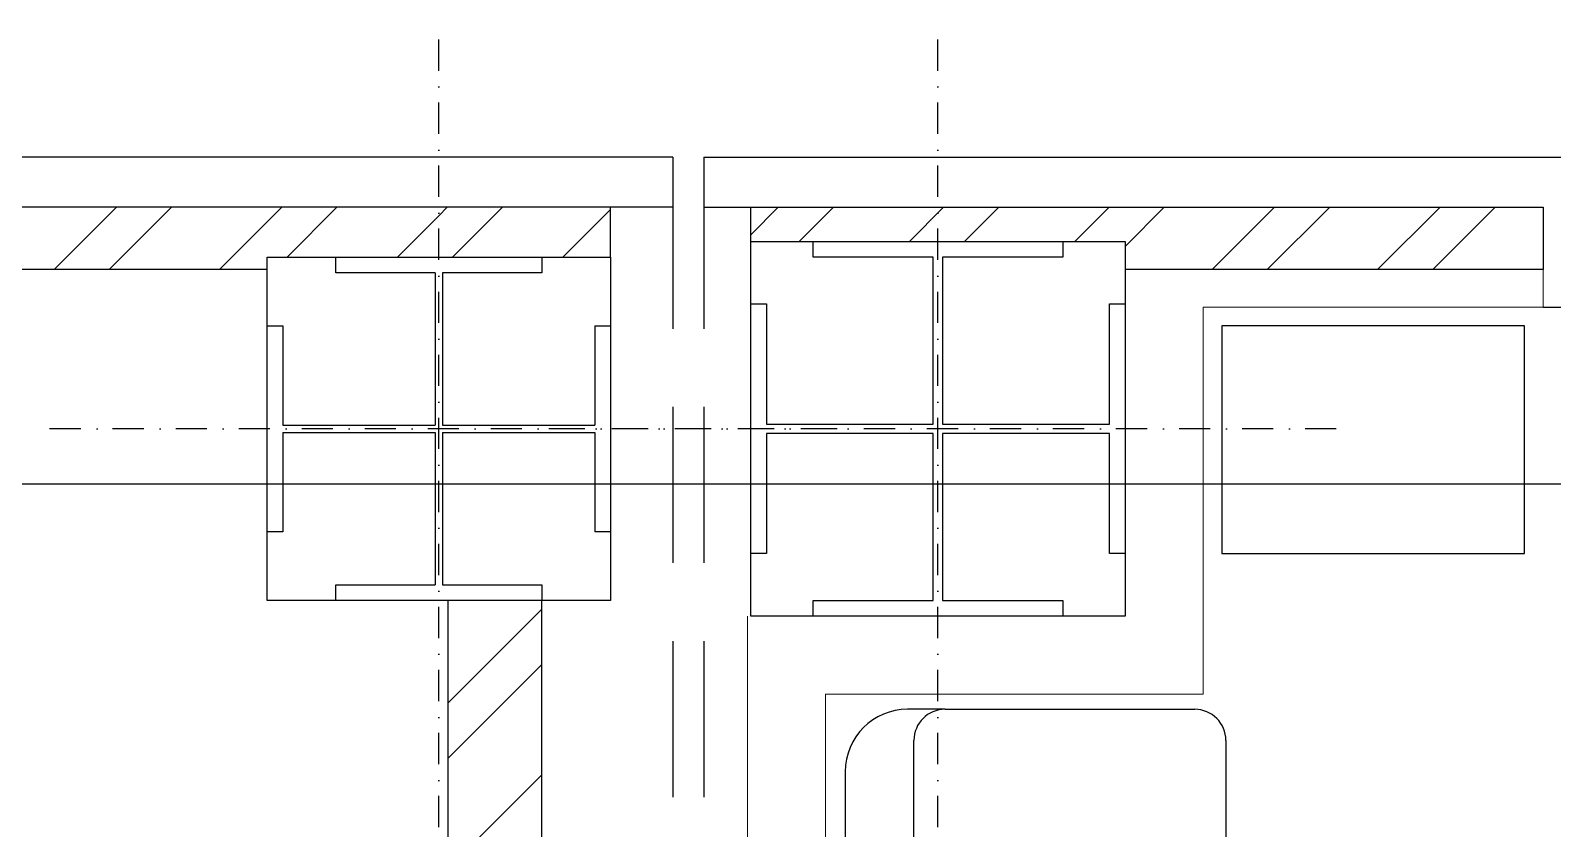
# Model space of a CAD drawing. Header units: inches. Extents: x 567429 to 582707, y 126347 to 133675.
# Drawn here: x 576797.5 to 577041.5, y 131776.2 to 131904.1 of the extents above; entities that cross this region are included whole.
import ezdxf

# ---------------------------------------------------------------- set-up
doc = ezdxf.new("R2010")
doc.units = ezdxf.units.IN
doc.header["$MEASUREMENT"] = 0
doc.linetypes.add('DASHDOT2', pattern=[0.5, 0.25, -0.125, 0, -0.125])
doc.linetypes.add('DASHED', pattern=[0.75, 0.5, -0.25])
for name, color, linetype in [('FIRE WIRE', 4, 'Continuous'), ('hatch lika', 1, 'Continuous'), ('joan', 6, 'Continuous'), ('mobl', 11, 'Continuous'), ('nama', 2, 'Continuous'), ('SOTOON', 2, 'Continuous'), ('wall kanaf', 4, 'Continuous'), ('wall lika', 1, 'Continuous')]:
    doc.layers.add(name, color=color, linetype=linetype)

msp = doc.modelspace()

# ---------------------------------------------------------------- linework, layer by layer
at = {"layer": 'FIRE WIRE'}
msp.add_line((576439.36, 131831.49, 0), (577083.3, 131831.49, 0), dxfattribs=at)
at = {"layer": 'hatch lika', "color": 15}
for p, q in [((576801.32, 131865.79), (576811.32, 131875.79)), ((576810.16, 131865.79), (576820.16, 131875.79)), ((576827.83, 131865.79), (576837.83, 131875.79)), ((576838.67, 131867.79), (576846.67, 131875.79)), ((576862.99, 131874.43), (576864.35, 131875.79)), ((576865.19, 131867.79), (576873.19, 131875.79)), ((576882.87, 131867.79), (576890.49, 131875.41)), ((576912.99, 131871.39), (576917.38, 131875.79)), ((576920.72, 131870.29), (576926.22, 131875.79)), ((576938.4, 131870.29), (576943.9, 131875.79)), ((576947.24, 131870.29), (576952.74, 131875.79)), ((576964.92, 131870.29), (576970.42, 131875.79)), ((576972.99, 131869.52), (576979.25, 131875.79)), ((576986.93, 131865.79), (576996.93, 131875.79)), ((576995.77, 131865.79), (577005.77, 131875.79)), ((577013.45, 131865.79), (577023.45, 131875.79)), ((577022.29, 131865.79), (577032.29, 131875.79)), ((576856.35, 131867.79), (576862.99, 131874.43)), ((577039.97, 131865.79), (577039.99, 131865.81)), ((576864.49, 131796.38), (576879.49, 131811.38)), ((576864.49, 131787.54), (576879.49, 131802.54)), ((576864.49, 131769.86), (576879.49, 131784.86))]:
    msp.add_line(p, q, dxfattribs=at)
at = {"layer": 'joan', "color": 15, "linetype": 'DASHED', "ltscale": 50}
for p, q in [((576900.49, 131881.29), (576900.49, 131079.79)), ((576905.49, 131881.29), (576905.49, 131074.79))]:
    msp.add_line(p, q, dxfattribs=at)
at = {"layer": 'mobl', "color": 15}
for p, q in [((576988.49, 131856.79), (576988.49, 131820.29)), ((577036.99, 131856.79), (576988.49, 131856.79)), ((577036.99, 131820.29), (577036.99, 131856.79)), ((576988.49, 131820.29), (577036.99, 131820.29)), ((576944.13, 131795.35), (576938.13, 131795.35)), ((576944.13, 131795.35), (576984.13, 131795.35)), ((576939.13, 131750.35), (576939.13, 131790.35)), ((576989.13, 131790.35), (576989.13, 131750.35)), ((576928.13, 131785.35), (576928.13, 131755.35))]:
    msp.add_line(p, q, dxfattribs=at)
for centre, radius, start, end in [((576938.13, 131785.35), 10, 90, 180), ((576944.13, 131790.35), 5, 90, 180), ((576984.13, 131790.35), 5, 0, 90)]:
    msp.add_arc(centre, radius, start, end, dxfattribs=at)
at = {"layer": 'nama', "color": 15}
for p, q in [((576900.49, 131883.79), (576296.74, 131883.79)), ((576900.49, 131883.79), (576900.49, 131875.79)), ((576905.49, 131883.79), (576905.49, 131875.79)), ((576905.49, 131883.79), (577042.99, 131883.79)), ((576900.49, 131875.79), (576890.49, 131875.79)), ((576905.49, 131875.79), (576912.99, 131875.79)), ((577039.99, 131859.79), (577042.99, 131859.79))]:
    msp.add_line(p, q, dxfattribs=at)
at = {"layer": 'SOTOON', "color": 15, "linetype": 'DASHDOT2', "ltscale": 20}
for p, q in [((576862.99, 131776.46), (576862.99, 131904.12)), ((576862.99, 131776.46), (576862.99, 131904.12)), ((576862.99, 131776.46), (576862.99, 131904.12)), ((576942.99, 131776.46), (576942.99, 131904.12)), ((576942.99, 131776.46), (576942.99, 131904.12)), ((576942.99, 131776.46), (576942.99, 131904.12)), ((576926.82, 131840.29), (576799.16, 131840.29)), ((576926.82, 131840.29), (576799.16, 131840.29)), ((576926.82, 131840.29), (576799.16, 131840.29)), ((577006.82, 131840.29), (576879.16, 131840.29)), ((577006.82, 131840.29), (576879.16, 131840.29)), ((577006.82, 131840.29), (576879.16, 131840.29))]:
    msp.add_line(p, q, dxfattribs=at)
at = {"layer": 'SOTOON', "color": 15}
for p, q in [((576912.99, 131870.29), (576972.99, 131870.29)), ((576912.99, 131810.29), (576912.99, 131870.29)), ((576912.99, 131870.29), (576972.99, 131870.29)), ((576912.99, 131810.29), (576912.99, 131870.29)), ((576912.99, 131870.29), (576972.99, 131870.29)), ((576912.99, 131810.29), (576912.99, 131870.29)), ((576922.99, 131867.79), (576922.99, 131870.29)), ((576922.99, 131870.29), (576962.99, 131870.29)), ((576922.99, 131870.29), (576962.99, 131870.29)), ((576922.99, 131867.79), (576922.99, 131870.29)), ((576922.99, 131867.79), (576922.99, 131870.29)), ((576922.99, 131870.29), (576962.99, 131870.29)), ((576962.99, 131870.29), (576962.99, 131867.79)), ((576962.99, 131870.29), (576962.99, 131867.79)), ((576962.99, 131870.29), (576962.99, 131867.79)), ((576972.99, 131870.29), (576972.99, 131810.29)), ((576972.99, 131870.29), (576972.99, 131810.29)), ((576972.99, 131870.29), (576972.99, 131810.29)), ((576835.49, 131867.79), (576890.49, 131867.79)), ((576835.49, 131812.79), (576835.49, 131867.79)), ((576835.49, 131867.79), (576890.49, 131867.79)), ((576835.49, 131812.79), (576835.49, 131867.79)), ((576835.49, 131867.79), (576890.49, 131867.79)), ((576835.49, 131812.79), (576835.49, 131867.79)), ((576846.49, 131867.79), (576879.49, 131867.79)), ((576846.49, 131865.29), (576846.49, 131867.79)), ((576846.49, 131867.79), (576879.49, 131867.79)), ((576846.49, 131865.29), (576846.49, 131867.79)), ((576846.49, 131867.79), (576879.49, 131867.79)), ((576846.49, 131865.29), (576846.49, 131867.79)), ((576879.49, 131867.79), (576879.49, 131865.29)), ((576879.49, 131867.79), (576879.49, 131865.29)), ((576879.49, 131867.79), (576879.49, 131865.29)), ((576890.49, 131867.79), (576890.49, 131812.79)), ((576890.49, 131867.79), (576890.49, 131812.79)), ((576890.49, 131867.79), (576890.49, 131812.79)), ((576942.24, 131867.79), (576922.99, 131867.79)), ((576942.24, 131867.79), (576922.99, 131867.79)), ((576942.24, 131867.79), (576922.99, 131867.79)), ((576942.24, 131841.04), (576942.24, 131867.79)), ((576942.24, 131841.04), (576942.24, 131867.79)), ((576942.24, 131841.04), (576942.24, 131867.79)), ((576962.99, 131867.79), (576943.74, 131867.79)), ((576943.74, 131867.79), (576943.74, 131841.04)), ((576962.99, 131867.79), (576943.74, 131867.79)), ((576943.74, 131867.79), (576943.74, 131841.04)), ((576962.99, 131867.79), (576943.74, 131867.79)), ((576943.74, 131867.79), (576943.74, 131841.04)), ((576862.39, 131865.29), (576846.49, 131865.29)), ((576862.39, 131865.29), (576846.49, 131865.29)), ((576862.39, 131865.29), (576846.49, 131865.29)), ((576862.39, 131865.29), (576862.39, 131840.89)), ((576862.39, 131865.29), (576862.39, 131840.89)), ((576862.39, 131865.29), (576862.39, 131840.89)), ((576879.49, 131865.29), (576863.59, 131865.29)), ((576863.59, 131865.29), (576863.59, 131840.89)), ((576879.49, 131865.29), (576863.59, 131865.29)), ((576863.59, 131865.29), (576863.59, 131840.89)), ((576879.49, 131865.29), (576863.59, 131865.29)), ((576863.59, 131865.29), (576863.59, 131840.89)), ((576912.99, 131820.29), (576912.99, 131860.29)), ((576912.99, 131860.29), (576915.49, 131860.29)), ((576912.99, 131820.29), (576912.99, 131860.29)), ((576912.99, 131860.29), (576915.49, 131860.29)), ((576912.99, 131820.29), (576912.99, 131860.29)), ((576912.99, 131860.29), (576915.49, 131860.29)), ((576915.49, 131860.29), (576915.49, 131841.04)), ((576915.49, 131860.29), (576915.49, 131841.04)), ((576915.49, 131860.29), (576915.49, 131841.04)), ((576970.49, 131841.04), (576970.49, 131860.29)), ((576970.49, 131860.29), (576972.99, 131860.29)), ((576970.49, 131841.04), (576970.49, 131860.29)), ((576970.49, 131860.29), (576972.99, 131860.29)), ((576970.49, 131841.04), (576970.49, 131860.29)), ((576970.49, 131860.29), (576972.99, 131860.29)), ((576972.99, 131860.29), (576972.99, 131820.29)), ((576972.99, 131860.29), (576972.99, 131820.29)), ((576972.99, 131860.29), (576972.99, 131820.29)), ((576835.49, 131856.79), (576837.99, 131856.79)), ((576835.49, 131823.79), (576835.49, 131856.79)), ((576835.49, 131823.79), (576835.49, 131856.79)), ((576835.49, 131856.79), (576837.99, 131856.79)), ((576835.49, 131856.79), (576837.99, 131856.79)), ((576835.49, 131823.79), (576835.49, 131856.79)), ((576837.99, 131856.79), (576837.99, 131840.89)), ((576837.99, 131856.79), (576837.99, 131840.89)), ((576837.99, 131856.79), (576837.99, 131840.89)), ((576887.99, 131856.79), (576890.49, 131856.79)), ((576887.99, 131856.79), (576887.99, 131840.89)), ((576887.99, 131856.79), (576890.49, 131856.79)), ((576887.99, 131856.79), (576887.99, 131840.89)), ((576887.99, 131856.79), (576890.49, 131856.79)), ((576887.99, 131856.79), (576887.99, 131840.89)), ((576890.49, 131856.79), (576890.49, 131823.79)), ((576890.49, 131856.79), (576890.49, 131823.79)), ((576890.49, 131856.79), (576890.49, 131823.79)), ((576837.99, 131840.89), (576862.39, 131840.89)), ((576837.99, 131840.89), (576862.39, 131840.89)), ((576837.99, 131840.89), (576862.39, 131840.89)), ((576837.99, 131839.69), (576862.39, 131839.69)), ((576837.99, 131839.69), (576837.99, 131823.79)), ((576837.99, 131839.69), (576837.99, 131823.79)), ((576837.99, 131839.69), (576862.39, 131839.69)), ((576837.99, 131839.69), (576837.99, 131823.79)), ((576837.99, 131839.69), (576862.39, 131839.69)), ((576862.39, 131839.69), (576862.39, 131815.29)), ((576862.39, 131839.69), (576862.39, 131815.29)), ((576862.39, 131839.69), (576862.39, 131815.29)), ((576863.59, 131840.89), (576887.99, 131840.89)), ((576863.59, 131840.89), (576887.99, 131840.89)), ((576863.59, 131840.89), (576887.99, 131840.89)), ((576863.59, 131839.69), (576887.99, 131839.69)), ((576863.59, 131839.69), (576863.59, 131815.29)), ((576863.59, 131839.69), (576887.99, 131839.69)), ((576863.59, 131839.69), (576863.59, 131815.29)), ((576863.59, 131839.69), (576887.99, 131839.69)), ((576863.59, 131839.69), (576863.59, 131815.29)), ((576887.99, 131839.69), (576887.99, 131823.79)), ((576887.99, 131839.69), (576887.99, 131823.79)), ((576887.99, 131839.69), (576887.99, 131823.79)), ((576915.49, 131841.04), (576942.24, 131841.04)), ((576915.49, 131841.04), (576942.24, 131841.04)), ((576915.49, 131841.04), (576942.24, 131841.04)), ((576942.24, 131839.54), (576915.49, 131839.54)), ((576915.49, 131839.54), (576915.49, 131820.29)), ((576942.24, 131839.54), (576915.49, 131839.54)), ((576915.49, 131839.54), (576915.49, 131820.29)), ((576942.24, 131839.54), (576915.49, 131839.54)), ((576915.49, 131839.54), (576915.49, 131820.29)), ((576942.24, 131812.79), (576942.24, 131839.54)), ((576942.24, 131812.79), (576942.24, 131839.54)), ((576942.24, 131812.79), (576942.24, 131839.54)), ((576943.74, 131841.04), (576970.49, 131841.04)), ((576943.74, 131841.04), (576970.49, 131841.04)), ((576943.74, 131841.04), (576970.49, 131841.04)), ((576970.49, 131839.54), (576943.74, 131839.54)), ((576943.74, 131839.54), (576943.74, 131812.79)), ((576970.49, 131839.54), (576943.74, 131839.54)), ((576943.74, 131839.54), (576943.74, 131812.79)), ((576970.49, 131839.54), (576943.74, 131839.54)), ((576943.74, 131839.54), (576943.74, 131812.79)), ((576970.49, 131820.29), (576970.49, 131839.54)), ((576970.49, 131820.29), (576970.49, 131839.54)), ((576970.49, 131820.29), (576970.49, 131839.54)), ((576837.99, 131823.79), (576835.49, 131823.79)), ((576837.99, 131823.79), (576835.49, 131823.79)), ((576837.99, 131823.79), (576835.49, 131823.79)), ((576890.49, 131823.79), (576887.99, 131823.79)), ((576890.49, 131823.79), (576887.99, 131823.79)), ((576890.49, 131823.79), (576887.99, 131823.79)), ((576915.49, 131820.29), (576912.99, 131820.29)), ((576915.49, 131820.29), (576912.99, 131820.29)), ((576915.49, 131820.29), (576912.99, 131820.29)), ((576972.99, 131820.29), (576970.49, 131820.29)), ((576972.99, 131820.29), (576970.49, 131820.29)), ((576972.99, 131820.29), (576970.49, 131820.29)), ((576846.49, 131812.79), (576846.49, 131815.29)), ((576846.49, 131815.29), (576862.39, 131815.29)), ((576846.49, 131812.79), (576846.49, 131815.29)), ((576846.49, 131815.29), (576862.39, 131815.29)), ((576846.49, 131815.29), (576862.39, 131815.29)), ((576846.49, 131812.79), (576846.49, 131815.29)), ((576863.59, 131815.29), (576879.49, 131815.29)), ((576863.59, 131815.29), (576879.49, 131815.29)), ((576863.59, 131815.29), (576879.49, 131815.29)), ((576879.49, 131815.29), (576879.49, 131812.79)), ((576879.49, 131815.29), (576879.49, 131812.79)), ((576879.49, 131815.29), (576879.49, 131812.79)), ((576890.49, 131812.79), (576835.49, 131812.79)), ((576890.49, 131812.79), (576835.49, 131812.79)), ((576890.49, 131812.79), (576835.49, 131812.79)), ((576879.49, 131812.79), (576846.49, 131812.79)), ((576879.49, 131812.79), (576846.49, 131812.79)), ((576879.49, 131812.79), (576846.49, 131812.79)), ((576922.99, 131810.29), (576922.99, 131812.79)), ((576922.99, 131812.79), (576942.24, 131812.79)), ((576922.99, 131810.29), (576922.99, 131812.79)), ((576922.99, 131812.79), (576942.24, 131812.79)), ((576922.99, 131810.29), (576922.99, 131812.79)), ((576922.99, 131812.79), (576942.24, 131812.79)), ((576943.74, 131812.79), (576962.99, 131812.79)), ((576943.74, 131812.79), (576962.99, 131812.79)), ((576943.74, 131812.79), (576962.99, 131812.79)), ((576962.99, 131812.79), (576962.99, 131810.29)), ((576962.99, 131812.79), (576962.99, 131810.29)), ((576962.99, 131812.79), (576962.99, 131810.29)), ((576972.99, 131810.29), (576912.99, 131810.29)), ((576972.99, 131810.29), (576912.99, 131810.29)), ((576972.99, 131810.29), (576912.99, 131810.29)), ((576962.99, 131810.29), (576922.99, 131810.29)), ((576962.99, 131810.29), (576922.99, 131810.29)), ((576962.99, 131810.29), (576922.99, 131810.29))]:
    msp.add_line(p, q, dxfattribs=at)
at = {"layer": 'wall kanaf', "color": 15, "lineweight": 20, "ltscale": 0.1}
for p, q in [((577039.99, 131865.79), (577039.99, 131859.79)), ((576985.49, 131859.79), (577039.99, 131859.79)), ((576985.49, 131797.79), (576985.49, 131859.79)), ((576912.49, 131170.29), (576912.49, 131810.29)), ((576924.99, 131797.79), (576985.49, 131797.79)), ((576924.99, 131530.29), (576924.99, 131797.79))]:
    msp.add_line(p, q, dxfattribs=at)
at = {"layer": 'wall lika', "color": 15}
for p, q in [((576890.49, 131875.79), (576293.87, 131875.79)), ((576890.49, 131867.79), (576890.49, 131875.79)), ((576912.99, 131875.79), (577039.99, 131875.79)), ((576912.99, 131870.29), (576912.99, 131875.79)), ((577039.99, 131875.79), (577039.99, 131865.79)), ((576835.49, 131865.79), (576570.49, 131865.79)), ((577039.99, 131865.79), (576972.99, 131865.79)), ((576864.49, 131167.79), (576864.49, 131812.79)), ((576879.49, 131167.79), (576879.49, 131812.79))]:
    msp.add_line(p, q, dxfattribs=at)

doc.saveas('drawing.dxf')
